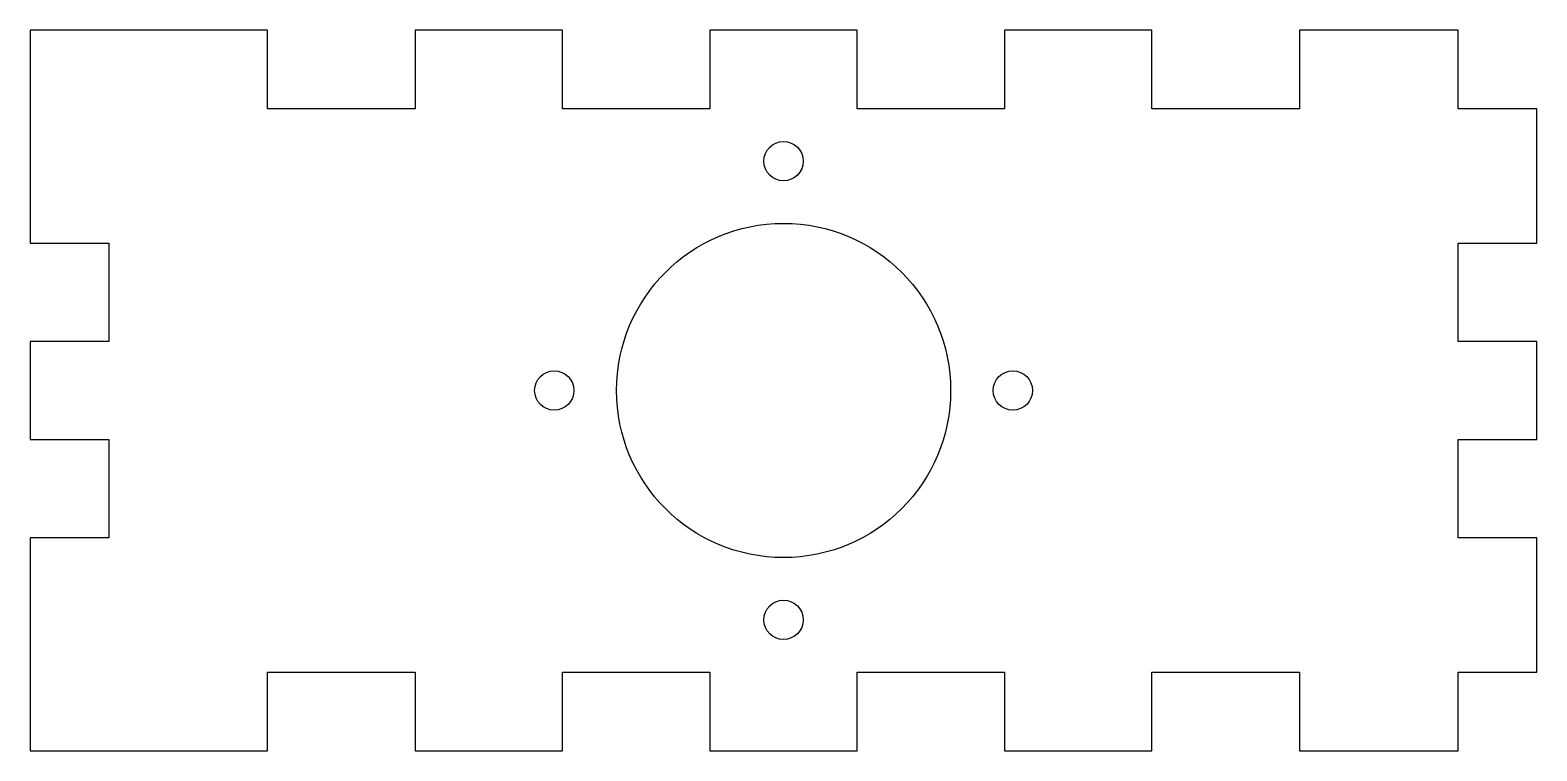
# Model space of a CAD drawing. Header units: millimetres. Extents: x -58 to 57, y -42 to 13.
import ezdxf

# ---------------------------------------------------------------- set-up
doc = ezdxf.new("R2010")
doc.units = ezdxf.units.MM
doc.layers.get('0').update_dxf_attribs({"linetype": 'CONTINUOUS'})

msp = doc.modelspace()

# ---------------------------------------------------------------- linework, layer by layer
msp.add_lwpolyline([(-51.77, -11.06), (-57.77, -11.06), (-57.77, -18.56), (-51.77, -18.56), (-51.77, -26.06), (-57.77, -26.06), (-57.77, -42.31), (-39.65, -42.31), (-39.65, -36.31), (-28.4, -36.31), (-28.4, -42.31), (-17.15, -42.31), (-17.15, -36.31), (-5.9, -36.31), (-5.9, -42.31), (5.35, -42.31), (5.35, -36.31), (16.6, -36.31), (16.6, -42.31), (27.85, -42.31), (27.85, -36.31), (39.1, -36.31), (39.1, -42.31), (51.23, -42.31), (51.23, -36.31), (57.23, -36.31), (57.23, -26.06), (51.23, -26.06), (51.23, -18.56), (57.23, -18.56), (57.23, -11.06), (51.23, -11.06), (51.23, -3.56), (57.23, -3.56), (57.23, 6.69), (51.23, 6.69), (51.23, 12.69), (39.1, 12.69), (39.1, 6.69), (27.85, 6.69), (27.85, 12.69), (16.6, 12.69), (16.6, 6.69), (5.35, 6.69), (5.35, 12.69), (-5.9, 12.69), (-5.9, 6.69), (-17.15, 6.69), (-17.15, 12.69), (-28.4, 12.69), (-28.4, 6.69), (-39.65, 6.69), (-39.65, 12.69), (-57.77, 12.69), (-57.77, -3.56), (-51.77, -3.56)], close=True)
for centre, radius in [((-0.27, 2.69), 1.5), ((-0.27, -14.81), 12.75), ((-17.77, -14.81), 1.5), ((17.23, -14.81), 1.5), ((-0.27, -32.31), 1.5)]:
    msp.add_circle(centre, radius)

doc.saveas('drawing.dxf')
